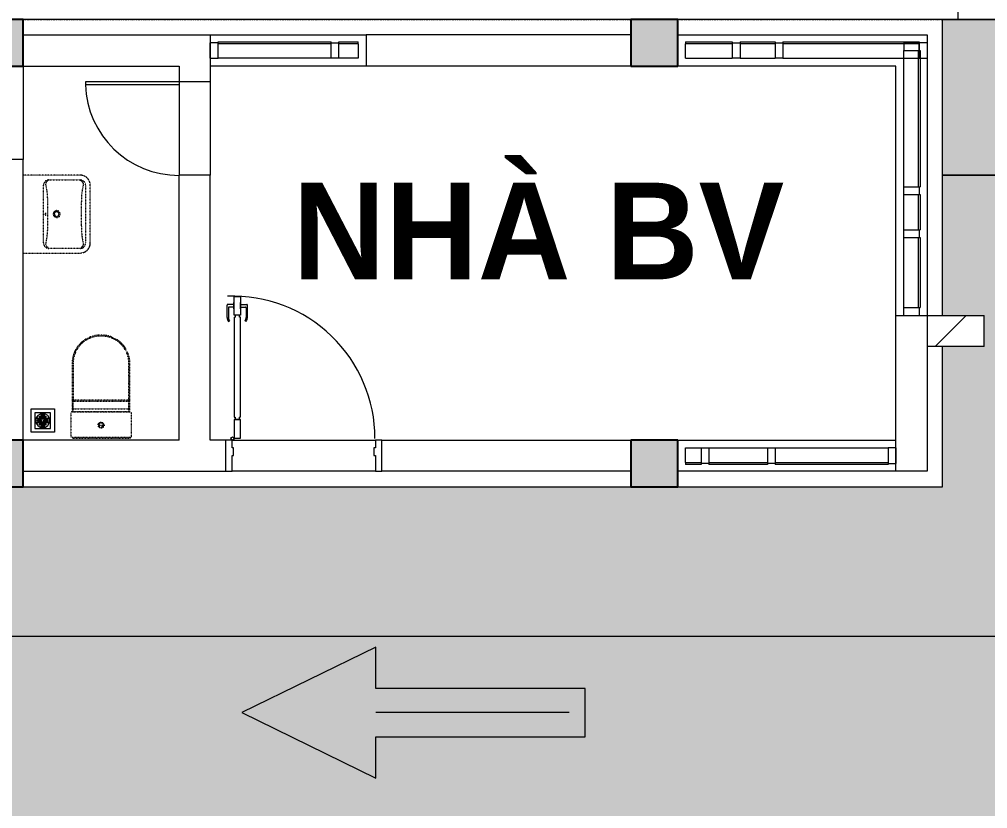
# Model space of a CAD drawing. Header units: millimetres. Extents: x 5121 to 246734, y -48180 to 129206.
# Drawn here: x 69428 to 75641, y 79352 to 84418 of the extents above; entities that cross this region are included whole.
import ezdxf

# ---------------------------------------------------------------- set-up
doc = ezdxf.new("R2010")
doc.units = ezdxf.units.MM
doc.linetypes.add('Dash Lines _By Others_ 2', pattern=[1.2, 0.6, -0.6])
doc.linetypes.add('Double dash', pattern=[41.999998, 12, -6, 6, -6, 6, -6])
for name, color, linetype, lineweight in [('A-ANNO-DIMS', 211, 'Continuous', 9), ('A-ANNO-DIMS-310', 211, 'Continuous', 9), ('A-ANNO-NOTE', 131, 'Continuous', 9), ('A-DETL-GENF', 92, 'Continuous', 9), ('A-DETL-THIN', 151, 'Continuous', 9), ('A-DOOR', 31, 'Continuous', 9), ('A-FLOR', 192, 'Continuous', 9), ('A-FLOR-PATT', 8, 'Continuous', 9), ('A-GLAZ-CURT', 52, 'Continuous', 9), ('A-GLAZ-CWMG', 51, 'Continuous', 9), ('A-GLAZ-CWMG-1', 51, 'Continuous', 18), ('A-WALL', 113, 'Continuous', 9), ('A-WALL-1', 250, 'Continuous', 18), ('A-WALL-PATT-3', 111, 'Continuous', 9), ('C-PROP-LINE', 91, 'Double dash', 18), ('G-ANNO-TEXT-1', 7, 'Continuous', 9), ('M-EQPM', 50, 'Continuous', 9), ('P-SANR-FIXT-3', 6, 'Dash Lines _By Others_ 2', 9), ('S-COLS', 52, 'Continuous', 9), ('S-COLS-3', 50, 'Continuous', 9), ('S-COLS-5', 52, 'Continuous', 25)]:
    doc.layers.add(name, color=color, linetype=linetype, lineweight=lineweight)
doc.styles.add('Arial_8', font='arial_0.ttf', dxfattribs={"width": 0.9, "height": 930})
doc.styles.add('Arial_B_3', font='arialbd_0.ttf', dxfattribs={"width": 0.95, "height": 620})
doc.dimstyles.new('1_Dim_chi_tiet_khu_đất_2', dxfattribs={"dimscale": 304.8, "dimtxt": 948.841242, "dimasz": 1.220472, "dimexe": 1.01706, "dimexo": 0.0625, "dimgap": 0.101706, "dimtad": 1, "dimdec": 0, "dimrnd": 5, "dimzin": 0, "dimdsep": 46, "dimtxsty": 'Arial_8', "dimblk1": 'OBLIQUE', "dimblk2": 'OBLIQUE', "dimsah": 1, "dimcen": 0.09, "dimdle": 1.01706, "dimazin": 0, "dimtfac": 1, "dimtdec": 4, "dimtix": 1, "dimtmove": 0, "dimatfit": 3, "dimfxl": 3.051181, "dimfxlon": 1, "dimtvp": 1, "dimtolj": 1, "dimtzin": 0, "dimarcsym": 2})

# ---------------------------------------------------------------- blocks, each defined once
blk = doc.blocks.new('M_Concrete-Rectangular-Column2 - 300x300-2035845-TKCS_MB TỔNG THỂ TẦNG 1')
at = {"layer": 'S-COLS-3'}
blk.add_hatch(color=256, dxfattribs=at).paths.add_polyline_path([(150, -150), (150, 150), (-150, 150), (-150, -150), (23.1, -150)])
at = {"layer": 'S-COLS-5'}
for p, q in [((150, 150), (-150, 150)), ((-150, 150), (-150, -150)), ((150, -150), (150, 150)), ((-150, -150), (150, -150))]:
    blk.add_line(p, q, dxfattribs=at)
blk = doc.blocks.new('System Panel - Glazed-2035462-TKCS_MB TỔNG THỂ TẦNG 1')
at = {"layer": 'A-GLAZ-CURT'}
for p, q in [((-362.5, 6), (362.5, 6)), ((-362.5, -6), (-362.5, 6)), ((362.5, -6), (362.5, 6)), ((362.5, -6), (-362.5, -6))]:
    blk.add_line(p, q, dxfattribs=at)
blk = doc.blocks.new('Rectangular Mullion - 50 x 100mm-2023109-TKCS_MB TỔNG THỂ TẦNG 1')
at = {"layer": 'A-GLAZ-CWMG'}
blk.add_line((71427.6, 84168.2), (70702.6, 84168.2), dxfattribs=at)
blk = doc.blocks.new('Rectangular Mullion - 50 x 100mm-2035464-TKCS_MB TỔNG THỂ TẦNG 1')
at = {"layer": 'A-GLAZ-CWMG-1'}
for p, q in [((0, 100), (-50, 100)), ((-50, 100), (-50, 0)), ((0, 100), (0, 0)), ((-50, 0), (0, 0))]:
    blk.add_line(p, q, dxfattribs=at)
blk = doc.blocks.new('System Panel - Glazed-4739252-TKCS_MB TỔNG THỂ TẦNG 1')
at = {"layer": 'A-GLAZ-CURT'}
for p, q in [((-437.5, 6), (437.5, 6)), ((-437.5, -6), (-437.5, 6)), ((437.5, -6), (437.5, 6)), ((437.5, -6), (-437.5, -6))]:
    blk.add_line(p, q, dxfattribs=at)
blk = doc.blocks.new('Rectangular Mullion - 50 x 100mm-4739249-TKCS_MB TỔNG THỂ TẦNG 1')
at = {"layer": 'A-GLAZ-CWMG'}
blk.add_line((74327.6, 84168.2), (75196.6, 84168.2), dxfattribs=at)
blk = doc.blocks.new('Rectangular Mullion - 50 x 100mm-2035506-TKCS_MB TỔNG THỂ TẦNG 1')
at = {"layer": 'A-GLAZ-CWMG-1'}
for p, q in [((0, 0), (-50, 0)), ((-50, 0), (-50, -100)), ((0, 0), (0, -100)), ((-50, -100), (0, -100))]:
    blk.add_line(p, q, dxfattribs=at)
blk = doc.blocks.new('DOOR_CW_01 CANH MO-PANEL KINH - DIG_05-1000x2200-CỬA NHÔM KÍNH-2022776-TKCS_MB TỔNG THỂ TẦNG 1')
at = {"layer": 'A-DETL-GENF'}
for p, q in [((-447, 1022), (-407, 1022)), ((-447, 902), (-447, 1022)), ((-407, 1022), (-407, 902)), ((-492, 887), (-492, 966.5)), ((-449, 970.5), (-488, 970.5)), ((-484, 949.5), (-484, 887)), ((-449, 953.5), (-480, 953.5)), ((-449, 981.8), (-447, 981.8)), ((-449, 942.2), (-449, 981.8)), ((-447, 942.2), (-449, 942.2)), ((-447, 942.2), (-447, 981.8)), ((-407, 942.2), (-407, 981.8)), ((-405, 981.8), (-407, 981.8)), ((-407, 942.2), (-405, 942.2)), ((-405, 942.2), (-405, 981.8)), ((-405, 970.5), (-366, 970.5)), ((-405, 953.5), (-374, 953.5)), ((-370, 949.5), (-370, 887)), ((-362, 887), (-362, 966.5)), ((-407, 902), (-447, 902)), ((-447, 888), (-441, 888)), ((-447, 888), (-447, 246)), ((-413, 902), (-441, 902)), ((-441, 902), (-441, 888)), ((-413, 888), (-413, 902)), ((-407, 888), (-413, 888)), ((-407, 246), (-407, 888)), ((-483.9, 861.2), (-477.3, 865.8)), ((-370.1, 861.2), (-376.7, 865.8)), ((-447, 246), (-441, 246)), ((-407, 232), (-447, 232)), ((-447, 232), (-447, 112)), ((-441, 246), (-441, 232)), ((-441, 232), (-413, 232)), ((-407, 246), (-413, 246)), ((-413, 232), (-413, 246)), ((-407, 112), (-407, 232)), ((-447, 112), (-407, 112))]:
    blk.add_line(p, q, dxfattribs=at)
blk.add_circle((-457, 110), 10, dxfattribs=at)
for centre, radius, start, end in [((-457, 110), 914, 360, 92), ((-488, 966.5), 4, 90, 180), ((-480, 949.5), 4, 90, 180), ((-374, 949.5), 4, 360, 90), ((-366, 966.5), 4, 0, 90), ((-447, 887), 45, 180, 215), ((-447, 887), 37, 180, 215), ((-407, 887), 37, 325, 0), ((-407, 887), 45, 325, 0)]:
    blk.add_arc(centre, radius, start, end, dxfattribs=at)
at = {"layer": 'A-DOOR'}
for p, q in [((-460, 100), (-500, 100)), ((-460, 50), (-460, 100)), ((-457, 100), (-432, 100)), ((500, 100), (460, 100)), ((460, 100), (460, 50)), ((-450, 50), (-460, 50)), ((-460, -100), (-460, 0)), ((-460, 0), (-450, 0)), ((-450, 0), (-450, 50)), ((460, 50), (450, 50)), ((450, 50), (450, 0)), ((450, 0), (460, 0)), ((460, 0), (460, -100)), ((-500, -100), (-460, -100)), ((460, -100), (500, -100))]:
    blk.add_line(p, q, dxfattribs=at)
blk = doc.blocks.new('System Panel - Glazed-4738996-TKCS_MB TỔNG THỂ TẦNG 1')
at = {"layer": 'A-GLAZ-CURT'}
for p, q in [((-437.5, 6), (437.5, 6)), ((-437.5, -6), (-437.5, 6)), ((437.5, -6), (437.5, 6)), ((437.5, -6), (-437.5, -6))]:
    blk.add_line(p, q, dxfattribs=at)
blk = doc.blocks.new('Rectangular Mullion - 50 x 100mm-4738991-TKCS_MB TỔNG THỂ TẦNG 1')
at = {"layer": 'A-GLAZ-CWMG'}
blk.add_line((75102.6, 83343.2), (75102.6, 84218.2), dxfattribs=at)
blk = doc.blocks.new('Rectangular Mullion - 50 x 100mm-2035525-TKCS_MB TỔNG THỂ TẦNG 1')
at = {"layer": 'A-GLAZ-CWMG-1'}
for p, q in [((0, 100), (-50, 100)), ((-50, 100), (-50, 0)), ((0, 100), (0, 0)), ((-50, 0), (0, 0))]:
    blk.add_line(p, q, dxfattribs=at)
blk = doc.blocks.new('Rectangular Mullion - 50 x 100mm-2035526-TKCS_MB TỔNG THỂ TẦNG 1')
at = {"layer": 'A-GLAZ-CWMG-1'}
for p, q in [((0, 100), (-50, 100)), ((-50, 100), (-50, 0)), ((0, 100), (0, 0)), ((-50, 0), (0, 0))]:
    blk.add_line(p, q, dxfattribs=at)
blk = doc.blocks.new('System Panel - Glazed-4717080-TKCS_MB TỔNG THỂ TẦNG 1')
at = {"layer": 'A-GLAZ-CURT'}
for p, q in [((-62.5, 6), (62.5, 6)), ((-62.5, -6), (-62.5, 6)), ((62.5, -6), (62.5, 6)), ((62.5, -6), (-62.5, -6))]:
    blk.add_line(p, q, dxfattribs=at)
blk = doc.blocks.new('System Panel - Glazed-4739253-TKCS_MB TỔNG THỂ TẦNG 1')
at = {"layer": 'A-GLAZ-CURT'}
for p, q in [((-112.5, 6), (112.5, 6)), ((-112.5, -6), (-112.5, 6)), ((112.5, -6), (112.5, 6)), ((112.5, -6), (-112.5, -6))]:
    blk.add_line(p, q, dxfattribs=at)
blk = doc.blocks.new('System Panel - Glazed-4738997-TKCS_MB TỔNG THỂ TẦNG 1')
at = {"layer": 'A-GLAZ-CURT'}
for p, q in [((-112.5, 6), (112.5, 6)), ((-112.5, -6), (-112.5, 6)), ((112.5, -6), (112.5, 6)), ((112.5, -6), (-112.5, -6))]:
    blk.add_line(p, q, dxfattribs=at)
blk = doc.blocks.new('System Panel - Glazed-4709710-TKCS_MB TỔNG THỂ TẦNG 1')
at = {"layer": 'A-GLAZ-CURT'}
for p, q in [((-187.5, 6), (187.5, 6)), ((-187.5, -6), (-187.5, 6)), ((187.5, -6), (187.5, 6)), ((187.5, -6), (-187.5, -6))]:
    blk.add_line(p, q, dxfattribs=at)
blk = doc.blocks.new('Rectangular Mullion - 50 x 100mm-4717079-TKCS_MB TỔNG THỂ TẦNG 1')
at = {"layer": 'A-GLAZ-CWMG'}
for p, q in [((71602.6, 84262.2), (71602.6, 84168.2)), ((71602.6, 84168.2), (71477.6, 84168.2))]:
    blk.add_line(p, q, dxfattribs=at)
blk = doc.blocks.new('Rectangular Mullion - 50 x 100mm-2035461-TKCS_MB TỔNG THỂ TẦNG 1')
at = {"layer": 'A-GLAZ-CWMG-1'}
for p, q in [((25, 100), (-25, 100)), ((-25, 100), (-25, 0)), ((25, 100), (25, 0)), ((-25, 0), (25, 0))]:
    blk.add_line(p, q, dxfattribs=at)
blk = doc.blocks.new('Rectangular Mullion - 50 x 100mm-4739250-TKCS_MB TỔNG THỂ TẦNG 1')
at = {"layer": 'A-GLAZ-CWMG'}
blk.add_line((74052.6, 84168.2), (74277.6, 84168.2), dxfattribs=at)
blk = doc.blocks.new('Rectangular Mullion - 50 x 100mm-2035483-TKCS_MB TỔNG THỂ TẦNG 1')
at = {"layer": 'A-GLAZ-CWMG-1'}
for p, q in [((25, 0), (-25, 0)), ((-25, 0), (-25, -100)), ((25, 0), (25, -100)), ((-25, -100), (25, -100))]:
    blk.add_line(p, q, dxfattribs=at)
blk = doc.blocks.new('Rectangular Mullion - 50 x 100mm-4738993-TKCS_MB TỔNG THỂ TẦNG 1')
at = {"layer": 'A-GLAZ-CWMG'}
blk.add_line((75102.6, 83068.2), (75102.6, 83293.2), dxfattribs=at)
blk = doc.blocks.new('Rectangular Mullion - 50 x 100mm-4709698-TKCS_MB TỔNG THỂ TẦNG 1')
at = {"layer": 'A-GLAZ-CWMG'}
blk.add_line((73852.6, 81668.2), (74227.6, 81668.2), dxfattribs=at)
blk = doc.blocks.new('System Panel - Glazed-4709715-TKCS_MB TỔNG THỂ TẦNG 1')
at = {"layer": 'A-GLAZ-CURT'}
for p, q in [((-150, 6), (150, 6)), ((-150, -6), (-150, 6)), ((150, -6), (150, 6)), ((150, -6), (-150, -6))]:
    blk.add_line(p, q, dxfattribs=at)
blk = doc.blocks.new('System Panel - Glazed-4738998-TKCS_MB TỔNG THỂ TẦNG 1')
at = {"layer": 'A-GLAZ-CURT'}
for p, q in [((-225, 6), (225, 6)), ((-225, -6), (-225, 6)), ((225, -6), (225, 6)), ((225, -6), (-225, -6))]:
    blk.add_line(p, q, dxfattribs=at)
blk = doc.blocks.new('System Panel - Glazed-4738936-TKCS_MB TỔNG THỂ TẦNG 1')
at = {"layer": 'A-GLAZ-CURT'}
for p, q in [((-50, 6), (50, 6)), ((-50, -6), (-50, 6)), ((50, -6), (50, 6)), ((50, -6), (-50, -6))]:
    blk.add_line(p, q, dxfattribs=at)
blk = doc.blocks.new('Rectangular Mullion - 50 x 100mm-4709708-TKCS_MB TỔNG THỂ TẦNG 1')
at = {"layer": 'A-GLAZ-CWMG'}
for q in [(73702.6, 84262.2), (74002.6, 84168.2)]:
    blk.add_line((73702.6, 84168.2), q, dxfattribs=at)
blk = doc.blocks.new('Rectangular Mullion - 50 x 100mm-4738995-TKCS_MB TỔNG THỂ TẦNG 1')
at = {"layer": 'A-GLAZ-CWMG'}
blk.add_line((75102.6, 82568.2), (75102.6, 83018.2), dxfattribs=at)
blk = doc.blocks.new('Rectangular Mullion - 50 x 100mm-4738935-TKCS_MB TỔNG THỂ TẦNG 1')
at = {"layer": 'A-GLAZ-CWMG'}
for p, q in [((73702.6, 81574.2), (73702.6, 81668.2)), ((73702.6, 81668.2), (73802.6, 81668.2))]:
    blk.add_line(p, q, dxfattribs=at)
blk = doc.blocks.new('PF_Water_Closet-Duravit-Starck 3-012601 - Generic Toilet-4713156-TKCS_MB TỔNG THỂ TẦNG 1')
at = {"layer": 'P-SANR-FIXT-3'}
for p, q in [((-198.6, 591.8), (-198.6, 357.4)), ((-192.3, 591.8), (-192.3, 349.6)), ((165.7, 349.6), (165.7, 591.8)), ((172, 356.4), (172, 591.8)), ((171.4, 356.6), (-197.9, 356.6)), ((-197.9, 356.6), (-197.9, 280.1)), ((-192.3, 280.1), (-192.3, 349.6)), ((-191.9, 349.6), (165.2, 349.6)), ((165.7, 280.1), (165.7, 349.6)), ((171.4, 280.1), (171.4, 356.6)), ((-206.9, 272.2), (-206.9, 126.1)), ((173.2, 280.1), (-201.3, 280.1)), ((-197.9, 280.1), (171.4, 280.1)), ((-197.6, 299.5), (171.7, 299.5)), ((182.6, 126.3), (182.6, 272)), ((-25.7, 195.8), (1.3, 195.8)), ((-201.3, 118.2), (175.4, 118.2)), ((-197.1, 118.2), (-197.1, 112.7)), ((-197.1, 112.7), (172.9, 112.7)), ((172.9, 118.2), (172.9, 112.7))]:
    blk.add_line(p, q, dxfattribs=at)
for radius in [19.1, 14.6, 13.8]:
    blk.add_circle((-12.2, 195.8), radius, dxfattribs=at)
for centre, radius, start, end in [((-17.1, 591.8), 181.6, 88.81069, 180), ((-17.1, 591.8), 175.2, 88.76758, 180), ((-9.5, 591.8), 181.6, 0, 91.18931), ((-9.5, 591.8), 175.2, 0, 91.23242), ((-191.9, 356.4), 6.83, 172.03659, 270), ((165.2, 356.4), 6.83, 270, 0), ((-199.6, 273), 7.31, 103.74834, 186.25166), ((173.2, 270.5), 9.56, 8.97384, 90), ((-199.6, 125.3), 7.31, 173.74834, 256.25166), ((175.4, 125.5), 7.27, 270, 6.33045)]:
    blk.add_arc(centre, radius, start, end, dxfattribs=at)
blk = doc.blocks.new('M_Single-Flush1 - D7-600x2000-4713087-TKCS_MB TỔNG THỂ TẦNG 1')
at = {"layer": 'A-DOOR'}
for p, q in [((280, 100), (280, 701.4)), ((300, 701.4), (280, 701.4)), ((300, 100), (300, 701.4)), ((300, 100), (280, 100))]:
    blk.add_line(p, q, dxfattribs=at)
blk.add_arc((300, 100), 601.7, 91.90484, 180, dxfattribs=at)
blk = doc.blocks.new('Blocks_Consilio Wall Hung Basin_F03658EN - Unique-4715509-TKCS_MB TỔNG THỂ TẦNG 1')
at = {"layer": 'P-SANR-FIXT-3'}
for p, q in [((-250, 0), (-250, -365)), ((250, -365), (250, 0)), ((-220, -365), (-220, -165)), ((-185, -130), (185, -130)), ((-66.9, -157.6), (66.9, -157.6)), ((220, -165), (220, -365)), ((66.9, -372.4), (-66.9, -372.4)), ((185, -400), (-185, -400)), ((-185, -430), (185, -430))]:
    blk.add_line(p, q, dxfattribs=at)
at = {"layer": 'P-SANR-FIXT-3', "flags": 128}
for points in [[(-185, -146), (-160.7, -150.9), (-131.9, -154.6), (-100.2, -156.9), (-66.9, -157.6)], [(-8.5, -141.9), (-8.3, -141.4), (-7.5, -141), (-6.4, -140.7), (-4.8, -140.4), (-3, -140.2), (-1, -140.1), (1, -140.1), (3, -140.2), (4.8, -140.4), (6.4, -140.7), (7.5, -141), (8.3, -141.4), (8.5, -141.9)], [(8.5, -141.9), (8.3, -142.3), (7.5, -142.7), (6.4, -143.1), (4.8, -143.3), (3, -143.5), (1, -143.7), (-1, -143.7), (-3, -143.5), (-4.8, -143.3), (-6.4, -143.1), (-7.5, -142.7), (-8.3, -142.3), (-8.5, -141.9)], [(66.9, -157.6), (100.2, -156.9), (131.9, -154.6), (160.7, -150.9), (185, -146)], [(-66.9, -372.4), (-100.2, -373.1), (-131.9, -375.4), (-160.7, -379.1), (-185, -384)], [(185, -384), (160.7, -379.1), (131.9, -375.4), (100.2, -373.1), (66.9, -372.4)]]:
    blk.add_lwpolyline(points, dxfattribs=at)
at = {"layer": 'P-SANR-FIXT-3'}
for centre, radius, start, end in [((-185, -165), 35, 90, 180), ((185, -165), 35, 360, 90), ((0, -215), 22.5, 0, 180), ((0, -215), 22.5, 180, 0), ((0, -215), 15.4, 0, 180), ((0, -215), 15.4, 180, 0), ((0, -215), 14.6, 90, 180), ((0, -215), 14.6, 0, 180), ((0, -215), 14.6, 180, 225), ((0, -215), 14.6, 180, 0), ((0, -215), 14.6, 270, 0), ((0, -215), 14.6, 0, 45), ((-185, -365), 65, 180, 270), ((-185, -365), 65, 180, 193.34244), ((-185, -365), 35, 180, 270), ((185, -365), 65, 270, 360), ((185, -365), 35, 270, 0), ((185, -365), 65, 346.65756, 360), ((-185, -365), 65, 196.65877, 220), ((-185, -365), 65, 230, 253.33995), ((-185, -365), 65, 256.65641, 270), ((185, -365), 65, 270, 283.34359), ((185, -365), 65, 286.66005, 310), ((185, -365), 65, 320, 343.34123)]:
    blk.add_arc(centre, radius, start, end, dxfattribs=at)
for points, knots in [([(-218.5, -165), (-217.4, -162.6), (-215.7, -159.7), (-213.2, -156.4), (-211.4, -154.4), (-209.2, -152.3), (-206.5, -150.3), (-204, -148.8), (-201.8, -147.7), (-199.9, -146.9), (-198.4, -146.4), (-196.9, -146), (-194.8, -145.6), (-191, -145.1), (-187.5, -145.5), (-185, -146)], [-1, -1, -1, -1, -0.785714, -0.732143, -0.678571, -0.571429, -0.5, -0.428571, -0.357143, -0.321429, -0.285714, -0.25, -0.214286, -0.142857, 0, 0, 0, 0]), ([(185, -146), (186.8, -145.6), (189.5, -145.3), (192.9, -145.3), (195.3, -145.7), (197.3, -146.1), (198.8, -146.5), (201, -147.3), (203.6, -148.5), (206.5, -150.3), (209.5, -152.6), (212.9, -155.8), (216.1, -160.2), (217.7, -163.4), (218.5, -165)], [-1, -1, -1, -1, -0.892857, -0.839286, -0.785714, -0.732143, -0.705357, -0.678571, -0.571429, -0.5, -0.428571, -0.285714, -0.142857, 0, 0, 0, 0]), ([(-185, -384), (-186.8, -384.4), (-189.5, -384.7), (-192.9, -384.7), (-195.3, -384.3), (-197.3, -383.9), (-198.8, -383.5), (-201, -382.7), (-203.6, -381.5), (-206.5, -379.7), (-209.5, -377.4), (-212.9, -374.2), (-216.1, -369.8), (-217.7, -366.6), (-218.5, -365)], [-1, -1, -1, -1, -0.892857, -0.839286, -0.785714, -0.732143, -0.705357, -0.678571, -0.571429, -0.5, -0.428571, -0.285714, -0.142857, 0, 0, 0, 0]), ([(218.5, -365), (217.4, -367.4), (215.7, -370.3), (213.2, -373.6), (211.4, -375.6), (209.2, -377.7), (206.5, -379.7), (204, -381.2), (201.8, -382.3), (199.9, -383.1), (198.4, -383.6), (196.9, -384), (194.8, -384.4), (191, -384.9), (187.5, -384.5), (185, -384)], [-1, -1, -1, -1, -0.785714, -0.732143, -0.678571, -0.571429, -0.5, -0.428571, -0.357143, -0.321429, -0.285714, -0.25, -0.214286, -0.142857, 0, 0, 0, 0])]:
    blk.add_open_spline(points, degree=3, knots=knots, dxfattribs=at)
blk = doc.blocks.new('THU NUOC - THU NUOC-1275255-TKCS_MB TỔNG THỂ TẦNG 1')
at = {"layer": 'M-EQPM'}
for p, q in [((-66.3, -70.6), (-66.3, 79.4)), ((-66.3, 79.4), (83.7, 79.4)), ((83.7, 79.4), (83.7, -70.6)), ((58.7, 54.4), (-41.3, 54.4)), ((-41.3, 54.4), (-41.3, -45.6)), ((-23.3, 19.6), (40.9, 19.6)), ((40.9, 13.6), (-23.3, 13.6)), ((-23.3, 7.2), (0.7, 7.2)), ((0.7, 1.2), (-23.3, 1.2)), ((-11, 32.1), (28.5, 32.1)), ((28.5, 26.1), (-11, 26.1)), ((-1.1, 44.5), (18.5, 44.5)), ((18.5, 38.5), (-1.1, 38.5)), ((0.7, 7.2), (0.7, 1.2)), ((16.7, 1.2), (16.7, 7.2)), ((16.7, 7.2), (40.9, 7.2)), ((40.9, 1.2), (16.7, 1.2)), ((58.7, -45.6), (58.7, 54.4)), ((-41.3, -45.6), (58.7, -45.6)), ((-23.3, -4.8), (40.9, -4.8)), ((40.9, -10.8), (-23.3, -10.8)), ((-11, -17.3), (28.5, -17.3)), ((28.5, -23.3), (-11, -23.3)), ((-1.1, -29.6), (18.5, -29.6)), ((18.5, -35.6), (-1.1, -35.6)), ((83.7, -70.6), (-66.3, -70.6))]:
    blk.add_line(p, q, dxfattribs=at)
for centre, radius, start, end in [((8.7, 4.4), 45, 0, 180), ((8.7, 4.4), 45, 360, 180), ((8.7, 4.4), 45, 180, 0), ((8.7, 4.4), 45, 180, 360), ((-23.3, 16.6), 3, 90, 270), ((-23.3, 4.2), 3, 90, 270), ((-11, 29.1), 3, 90, 270), ((-1.1, 41.5), 3, 90, 270), ((18.5, 41.5), 3, 270, 90), ((28.5, 29.1), 3, 270, 90), ((40.9, 16.6), 3, 270, 90), ((40.9, 4.2), 3, 270, 90), ((-23.3, -7.8), 3, 90, 270), ((-11, -20.3), 3, 90, 270), ((-1.1, -32.6), 3, 90, 270), ((18.5, -32.6), 3, 270, 90), ((28.5, -20.3), 3, 270, 90), ((40.9, -7.8), 3, 270, 90)]:
    blk.add_arc(centre, radius, start, end, dxfattribs=at)
blk = doc.blocks.new('Family - ___-1476882-TKCS_MB TỔNG THỂ TẦNG 1')
at = {"layer": 'C-PROP-LINE'}
blk.add_line((33103.5, 84418.2), (127801.6, 84418.2), dxfattribs=at)
blk = doc.blocks.new('MUI TEN - Moc lat gach-2058601-TKCS_MB TỔNG THỂ TẦNG 1')
at = {"layer": 'A-ANNO-NOTE'}
blk.add_hatch(color=256, dxfattribs=at).paths.add_polyline_path([(-0.511, -2.7), (-0.511, 1.628), (0.489, 1.628), (0.489, -2.7), (1.345, -2.7), (-0.011, -5.48), (-1.367, -2.7)])
for p, q in [((0.489, 1.628), (-0.511, 1.628)), ((-0.511, 1.628), (-0.511, -2.7)), ((0.489, -2.7), (0.489, 1.628)), ((-0.011, 1.298), (-0.011, -2.7)), ((-0.511, -2.7), (-1.367, -2.7)), ((-1.367, -2.7), (-0.011, -5.48)), ((-0.011, -5.48), (1.345, -2.7)), ((1.345, -2.7), (0.489, -2.7))]:
    blk.add_line(p, q, dxfattribs=at)
blk = doc.blocks.new('DIMBLOCK30-TKCS_MB TỔNG THỂ TẦNG 1')
at = {"layer": 'A-ANNO-DIMS-310'}
for p, q in [((33103.5, 81386.1), (33103.5, 80146.1)), ((33103.5, 80456.1), (33103.5, 81386.1)), ((127801.6, 81386.1), (127801.6, 80146.1)), ((127801.6, 80456.1), (127801.6, 81386.1)), ((128111.6, 80456.1), (32793.5, 80456.1))]:
    blk.add_line(p, q, dxfattribs=at)
at = {"layer": 'A-ANNO-DIMS-310', "lineweight": 25}
for p, q in [((33103.5, 80456.1), (33289.5, 80642.1)), ((127801.6, 80456.1), (127987.6, 80642.1)), ((33103.5, 80456.1), (32917.5, 80270.1)), ((127801.6, 80456.1), (127615.6, 80270.1))]:
    blk.add_line(p, q, dxfattribs=at)
at = {"layer": 'A-ANNO-DIMS-310', "color": 0, "insert": (78846.8, 81694.4), "char_height": 930, "width": 3853.755, "attachment_point": 1, "line_spacing_factor": 0.941778, "style": 'Arial_8'}
blk.add_mtext('94700', dxfattribs=at)
blk = doc.blocks.new('_Oblique')
at = {"color": 0, "linetype": 'ByBlock', "lineweight": -2}
blk.add_line((-0.5, -0.5), (0.5, 0.5), dxfattribs=at)

msp = doc.modelspace()

# ---------------------------------------------------------------- hatches: boundary and pattern name
at = {"layer": 'A-FLOR-PATT'}
h = msp.add_hatch(dxfattribs=at)
h.set_pattern_fill('FP_19', color=256, style=0, pattern_type=2)
h.set_pattern_definition([(49.98, (0, 121.4), (677.7252, -59.2523), [70.837, -779.203]), (355.004, (0, 121.4), (-131.109, 710.228), [56.692, -623.617]), (100.459, (56.5, 116.5), (546.618, 650.9816), [60.186, -662.043]), (46.164, (0, 310.3), (1008.415, -156.2856), [106.26, -1168.86]), (96.64, (84, 297.2), (883.148, 919.7715), [90.277, -993.051]), (351.19, (0, 310.3), (883.148, 919.771), [85.038, -935.416]), (20.986, (94.5, 263.06), (564.003, -380.163), [70.86, -779.455]), (326.019, (94.5, 263.06), (229.9002, 684.6972), [56.68, -623.483]), (71.439, (141.5, 231.4), (793.911, 304.5353), [60.189, -662.075]), (37.48, (0, 121.43), (11.4919, 314.3226), [10.391, -605.51, 10.391, -622.513, -625.819]), (37.48, (0, 121.43), (11.4919, 314.3226), [-1248.805, 10.391, -615.428]), (7.495, (0, 121.43), (248.5677, 372.4099), [10.394, -350.546, 10.394, -591.488, -238.579]), (7.495, (0, 121.43), (248.5677, 372.4099), [-962.821, 10.394, -228.186]), (327.518, (-210.7, 121.43), (504.3984, -21.2995), [10.392, -225.78, 10.392, -726.465, -977.752]), (327.518, (-210.7, 121.43), (504.3984, -21.2995), [-973.028, 10.392, -967.36]), (317.52, (-305.2, 121.43), (551.0408, 94.519), [10.39, -296.597, 10.39, -478.9, -694.263]), (317.52, (-305.2, 121.43), (551.0408, 94.519), [-796.277, 10.39, -683.873])])
h.paths.add_polyline_path([(65712.6, 75436.3), (97752.6, 75436.3), (97752.6, 76818.2), (97742.6, 76818.2), (97752.6, 77237.1), (97752.6, 83316.9), (86052.6, 83316.9), (85924.9, 83326.9), (85802.1, 83357.4), (85719.6, 83388.6), (85627.8, 83436.9), (85550.3, 83490.2), (85479.1, 83552.3), (85421.8, 83614), (85367.5, 83687), (85312.2, 83786.9), (85282.2, 83856.6), (85252.4, 83961.4), (85237.7, 84050), (85232.6, 84118.2), (85152.6, 84118.2), (85152.6, 84418.2), (75352.6, 84415.4), (75352.6, 82518.2), (75619.9, 82518.2), (75619.9, 82318.2), (75352.6, 82318.2), (75352.6, 81418.2), (69152.6, 81418.5), (69152.6, 82318.2), (68752.6, 82318.2), (68752.6, 82518.2), (69152.6, 82518.2), (69152.6, 83316.9), (63152.6, 83316.9), (63152.6, 76953.1), (63157.5, 76885.4), (63162.6, 76736.9), (63162.6, 75436.3), (65662.6, 75436.3)])
at = {"layer": 'A-WALL-PATT-3'}
h = msp.add_hatch(dxfattribs=at)
h.set_pattern_fill('FP_1', color=256, style=0, pattern_type=2)
h.set_pattern_definition([(45, (0, 0), (-175.3625, 175.3625), [])])
h.paths.add_polyline_path([(75619.9, 82318.2), (75619.9, 82518.2), (75252.6, 82518.2), (75252.6, 82318.2), (75352.6, 82318.2)])

# ---------------------------------------------------------------- linework, layer by layer
at = {"layer": 'A-DETL-THIN'}
for p, q in [((75352.6, 84418.2), (85352.6, 84418.2)), ((75352.6, 83418.2), (75352.6, 84418.2)), ((85352.6, 83418.2), (75352.6, 83418.2))]:
    msp.add_line(p, q, dxfattribs=at)
at = {"layer": 'A-FLOR'}
for p, q in [((75452.6, 84418.2), (75452.6, 86836.3)), ((73352.6, 84418.2), (69452.6, 84418.2)), ((75352.6, 84418.2), (73652.6, 84418.2)), ((85152.6, 84418.2), (75352.6, 84418.2)), ((75352.6, 82518.2), (75352.6, 84418.2)), ((70452.6, 84018.2), (70452.6, 83418.2)), ((75352.6, 83418.2), (85152.6, 83418.2)), ((75352.6, 81418.2), (75352.6, 82318.2)), ((69452.6, 81418.2), (73352.6, 81418.2)), ((73652.6, 81418.2), (75352.6, 81418.2))]:
    msp.add_line(p, q, dxfattribs=at)
at = {"layer": 'A-WALL'}
for p, q in [((70652.6, 84318.2), (71652.6, 84318.2)), ((73652.6, 84318.2), (75252.6, 84318.2)), ((75252.6, 84318.2), (75252.6, 84268.2)), ((75252.6, 84168.2), (75252.6, 82318.2)), ((69452.6, 84118.2), (69452.6, 83518.2)), ((71652.6, 84118.2), (70652.6, 84118.2)), ((75052.6, 84118.2), (73652.6, 84118.2)), ((75052.6, 82518.2), (75052.6, 84118.2)), ((70652.6, 84018.2), (70652.6, 83418.2)), ((70792.6, 81718.2), (71712.6, 81718.2)), ((73652.6, 81718.2), (75052.6, 81718.2)), ((71712.6, 81518.2), (70792.6, 81518.2)), ((75052.6, 81518.2), (73652.6, 81518.2))]:
    msp.add_line(p, q, dxfattribs=at)
at = {"layer": 'A-WALL-1'}
for p, q in [((69452.6, 84318.2), (70652.6, 84318.2)), ((70652.6, 84318.2), (70652.6, 84018.2)), ((73352.6, 84318.2), (71652.6, 84318.2)), ((71652.6, 84318.2), (71652.6, 84118.2)), ((69452.6, 84118.2), (70452.6, 84118.2)), ((70452.6, 84118.2), (70452.6, 84018.2)), ((73352.6, 84118.2), (71652.6, 84118.2)), ((70652.6, 84018.2), (70452.6, 84018.2)), ((69452.6, 83518.2), (69252.6, 83518.2)), ((69452.6, 81718.2), (69452.6, 83518.2)), ((70452.6, 81718.2), (70452.6, 83418.2)), ((70652.6, 83418.2), (70452.6, 83418.2)), ((70652.6, 81718.2), (70652.6, 83418.2)), ((75052.6, 81518.2), (75052.6, 82518.2)), ((75052.6, 82518.2), (75619.9, 82518.2)), ((75619.9, 82318.2), (75619.9, 82518.2)), ((75252.6, 82318.2), (75252.6, 81518.2)), ((75619.9, 82318.2), (75252.6, 82318.2)), ((70452.6, 81718.2), (69452.6, 81718.2)), ((70752.6, 81718.2), (70652.6, 81718.2)), ((70752.6, 81518.2), (70752.6, 81718.2)), ((71752.6, 81718.2), (73352.6, 81718.2)), ((71752.6, 81518.2), (71752.6, 81718.2)), ((69452.6, 81518.2), (70752.6, 81518.2)), ((73352.6, 81518.2), (71752.6, 81518.2)), ((75252.6, 81518.2), (75052.6, 81518.2))]:
    msp.add_line(p, q, dxfattribs=at)

# ---------------------------------------------------------------- block references
at = {"layer": 'A-ANNO-NOTE', "xscale": 310, "yscale": 310, "zscale": 310, "rotation": 269.9999999999995}
msp.add_blockref('MUI TEN - Moc lat gach-2058601-TKCS_MB TỔNG THỂ TẦNG 1', (72553.1, 79965), dxfattribs=at)
at = {"layer": 'A-DOOR', "rotation": 90}
msp.add_blockref('M_Single-Flush1 - D7-600x2000-4713087-TKCS_MB TỔNG THỂ TẦNG 1', (70552.6, 83718.2), dxfattribs=at)
at = {"layer": 'A-DOOR'}
msp.add_blockref('DOOR_CW_01 CANH MO-PANEL KINH - DIG_05-1000x2200-CỬA NHÔM KÍNH-2022776-TKCS_MB TỔNG THỂ TẦNG 1', (71252.6, 81618.2), dxfattribs=at)
at = {"layer": 'A-GLAZ-CURT'}
for name, p in [('System Panel - Glazed-2035462-TKCS_MB TỔNG THỂ TẦNG 1', (71065.1, 84268.2)), ('System Panel - Glazed-4717080-TKCS_MB TỔNG THỂ TẦNG 1', (71540.1, 84268.2))]:
    msp.add_blockref(name, p, dxfattribs=at)
for name, p, rotation in [('System Panel - Glazed-4709715-TKCS_MB TỔNG THỂ TẦNG 1', (73852.6, 84268.2), 180), ('System Panel - Glazed-4739253-TKCS_MB TỔNG THỂ TẦNG 1', (74165.1, 84268.2), 180), ('System Panel - Glazed-4739252-TKCS_MB TỔNG THỂ TẦNG 1', (74765.1, 84268.2), 180), ('System Panel - Glazed-4738996-TKCS_MB TỔNG THỂ TẦNG 1', (75202.6, 83780.7), 270), ('System Panel - Glazed-4738997-TKCS_MB TỔNG THỂ TẦNG 1', (75202.6, 83180.7), 270), ('System Panel - Glazed-4738998-TKCS_MB TỔNG THỂ TẦNG 1', (75202.6, 82793.2), 270), ('System Panel - Glazed-4738936-TKCS_MB TỔNG THỂ TẦNG 1', (73752.6, 81568.2), 180), ('System Panel - Glazed-4709710-TKCS_MB TỔNG THỂ TẦNG 1', (74040.1, 81568.2), 180), ('System Panel - Glazed-2035462-TKCS_MB TỔNG THỂ TẦNG 1', (74640.1, 81568.2), 180)]:
    msp.add_blockref(name, p, dxfattribs=dict(at, rotation=rotation))
at = {"layer": 'A-GLAZ-CWMG'}
for name, p, rotation in [('Rectangular Mullion - 50 x 100mm-2035464-TKCS_MB TỔNG THỂ TẦNG 1', (70652.6, 84268.2), 180), ('Rectangular Mullion - 50 x 100mm-2035526-TKCS_MB TỔNG THỂ TẦNG 1', (75202.6, 84268.2), 90), ('Rectangular Mullion - 50 x 100mm-2023109-TKCS_MB TỔNG THỂ TẦNG 1', (145705.1, 165836.5), 180)]:
    msp.add_blockref(name, p, dxfattribs=dict(at, rotation=rotation))
for name, p in [('Rectangular Mullion - 50 x 100mm-4717079-TKCS_MB TỔNG THỂ TẦNG 1', (0, 0)), ('Rectangular Mullion - 50 x 100mm-4709708-TKCS_MB TỔNG THỂ TẦNG 1', (0, 0)), ('Rectangular Mullion - 50 x 100mm-2035506-TKCS_MB TỔNG THỂ TẦNG 1', (75252.6, 84268.2)), ('Rectangular Mullion - 50 x 100mm-4738991-TKCS_MB TỔNG THỂ TẦNG 1', (0, 0)), ('Rectangular Mullion - 50 x 100mm-2023109-TKCS_MB TỔNG THỂ TẦNG 1', (0, 0)), ('Rectangular Mullion - 50 x 100mm-4739250-TKCS_MB TỔNG THỂ TẦNG 1', (0, 0)), ('Rectangular Mullion - 50 x 100mm-4739249-TKCS_MB TỔNG THỂ TẦNG 1', (0, 0)), ('Rectangular Mullion - 50 x 100mm-4738993-TKCS_MB TỔNG THỂ TẦNG 1', (0, 0)), ('Rectangular Mullion - 50 x 100mm-4738995-TKCS_MB TỔNG THỂ TẦNG 1', (0, 0)), ('Rectangular Mullion - 50 x 100mm-4738935-TKCS_MB TỔNG THỂ TẦNG 1', (0, 0)), ('Rectangular Mullion - 50 x 100mm-4709698-TKCS_MB TỔNG THỂ TẦNG 1', (0, 0)), ('Rectangular Mullion - 50 x 100mm-2035464-TKCS_MB TỔNG THỂ TẦNG 1', (75052.6, 81568.2))]:
    msp.add_blockref(name, p, dxfattribs=at)
at = {"layer": 'A-GLAZ-CWMG-1', "extrusion": (0, 0, -1)}
for name, p, rotation in [('Rectangular Mullion - 50 x 100mm-2035461-TKCS_MB TỔNG THỂ TẦNG 1', (-71452.6, 84268.2), 180), ('Rectangular Mullion - 50 x 100mm-2035461-TKCS_MB TỔNG THỂ TẦNG 1', (-75202.6, 83318.2), 270), ('Rectangular Mullion - 50 x 100mm-2035461-TKCS_MB TỔNG THỂ TẦNG 1', (-75202.6, 83043.2), 270), ('Rectangular Mullion - 50 x 100mm-2035525-TKCS_MB TỔNG THỂ TẦNG 1', (-75202.6, 82518.2), 270)]:
    msp.add_blockref(name, p, dxfattribs=dict(at, rotation=rotation))
for name, p in [('Rectangular Mullion - 50 x 100mm-2035483-TKCS_MB TỔNG THỂ TẦNG 1', (-74027.6, 84268.2)), ('Rectangular Mullion - 50 x 100mm-2035483-TKCS_MB TỔNG THỂ TẦNG 1', (-74302.6, 84268.2)), ('Rectangular Mullion - 50 x 100mm-2035461-TKCS_MB TỔNG THỂ TẦNG 1', (-73827.6, 81568.2)), ('Rectangular Mullion - 50 x 100mm-2035461-TKCS_MB TỔNG THỂ TẦNG 1', (-74252.6, 81568.2))]:
    msp.add_blockref(name, p, dxfattribs=at)
at = {"layer": 'C-PROP-LINE'}
msp.add_blockref('Family - ___-1476882-TKCS_MB TỔNG THỂ TẦNG 1', (0, 0), dxfattribs=at)
at = {"layer": 'M-EQPM'}
msp.add_blockref('THU NUOC - THU NUOC-1275255-TKCS_MB TỔNG THỂ TẦNG 1', (69568.8, 81838.8), dxfattribs=at)
at = {"layer": 'P-SANR-FIXT-3', "rotation": 89.9999999999999}
msp.add_blockref('Blocks_Consilio Wall Hung Basin_F03658EN - Unique-4715509-TKCS_MB TỔNG THỂ TẦNG 1', (69452.6, 83168.2), dxfattribs=at)
at = {"layer": 'P-SANR-FIXT-3'}
msp.add_blockref('PF_Water_Closet-Duravit-Starck 3-012601 - Generic Toilet-4713156-TKCS_MB TỔNG THỂ TẦNG 1', (69964.7, 81618.2), dxfattribs=at)
at = {"layer": 'S-COLS'}
for p in [(69302.6, 84268.2), (73502.6, 84268.2), (69302.6, 81568.2), (73502.6, 81568.2)]:
    msp.add_blockref('M_Concrete-Rectangular-Column2 - 300x300-2035845-TKCS_MB TỔNG THỂ TẦNG 1', p, dxfattribs=at)

# ---------------------------------------------------------------- texts
at = {"layer": 'G-ANNO-TEXT-1', "insert": (72758.5, 83059.6), "char_height": 620, "width": 3545.78, "attachment_point": 5, "line_spacing_factor": 0.936439, "style": 'Arial_B_3'}
msp.add_mtext('\\pt3534,7068,10602,14136,17670,21204,24738,28272,31806,35340,38874,42408,45942,49476,53010,56544,60078,63612,67146,70680,74214,77748,81282,84816,88350,91884,95418,98952,1.02486E+005,1.06020E+005,1.09554E+005,1.13088E+005;NHÀ BV', dxfattribs=at)

# ---------------------------------------------------------------- dimensions: what is measured, and where the dimension line sits
at = {"layer": 'A-ANNO-DIMS'}
dim = msp.add_linear_dim(base=(33103.5, 80456.1), p1=(127801.6, 81386.1), p2=(33103.5, 81386.1), dimstyle='1_Dim_chi_tiet_khu_đất_2', override={"dimpost": '<>', "dimfxl": 94698.126897}, dxfattribs=at)
dim.commit()
dim.dimension.update_dxf_attribs({"geometry": 'DIMBLOCK30-TKCS_MB TỔNG THỂ TẦNG 1', "text_midpoint": (80452.6, 80961.9)})

doc.saveas('drawing.dxf')
